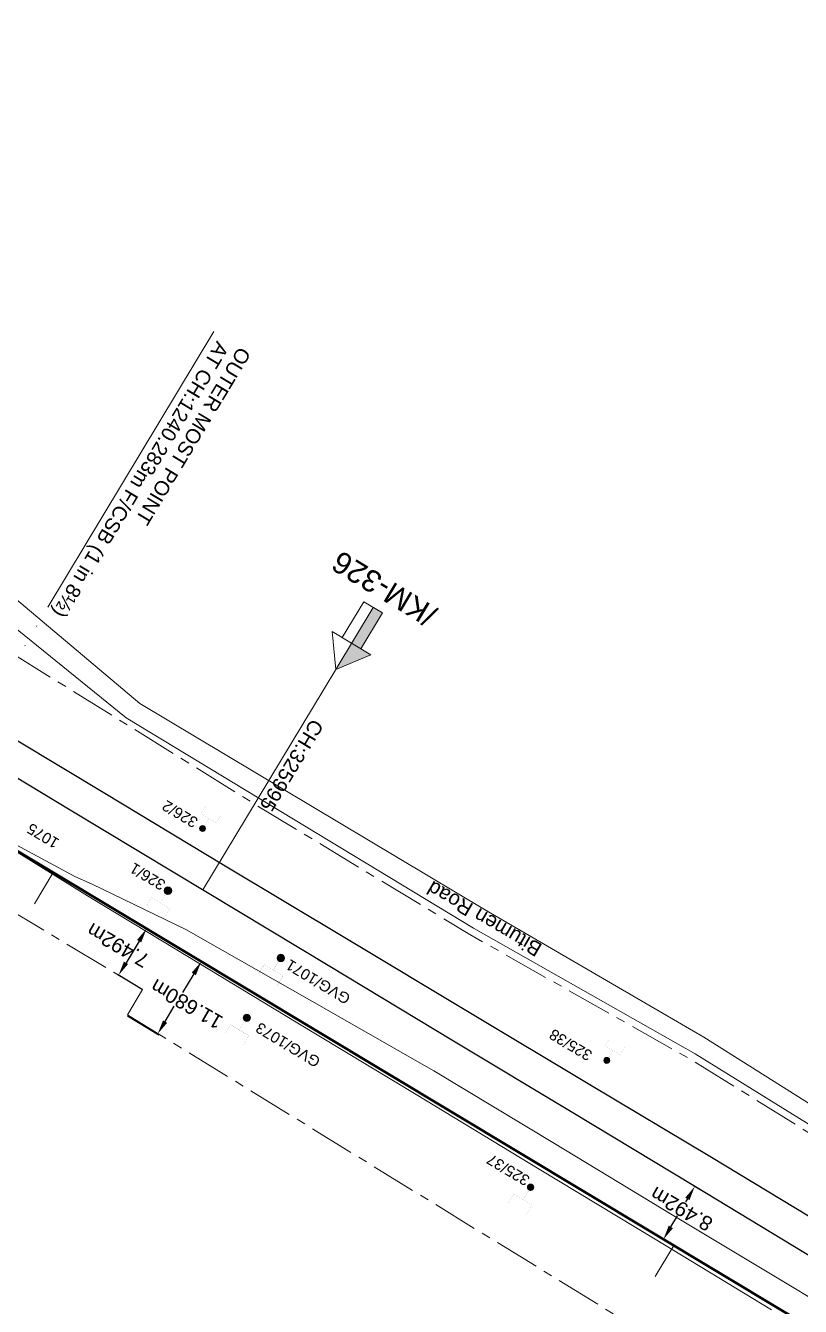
# Model space of a CAD drawing. Header units: metres. Extents: x 560405 to 1249476, y 3385111 to 6787087.
# Drawn here: x 623241.5 to 623348.5, y 3394258.8 to 3394435.7 of the extents above; entities that cross this region are included whole.
import ezdxf
from ezdxf.enums import TextEntityAlignment as Align

# ---------------------------------------------------------------- set-up
doc = ezdxf.new("R2010")
doc.units = ezdxf.units.M
doc.header["$MEASUREMENT"] = 0
doc.header["$PDSIZE"] = 0.05
doc.linetypes.add('ACAD_ISO07W100', pattern=[3, 0, -3])
doc.linetypes.add('CENTER', pattern=[2, 1.25, -0.25, 0.25, -0.25])
doc.layers.get('Defpoints').update_dxf_attribs({"color": 5, "lineweight": 0})
for name, color, linetype, lineweight in [('Boundary Dim', 10, 'Continuous', 13), ('DOTED LINE', 7, 'ACAD_ISO07W100', 18), ('Existing Chainage', 7, 'Continuous', 0), ('Existing IR Chainage', 7, 'Continuous', 0), ('Existing IR Track', 143, 'Continuous', 0), ('Existing Railway Boundary', 7, 'CENTER', 0), ('KM STONE', 7, 'Continuous', 0), ("MANDI GOBINDGARH STN. SRJ's", 251, 'Continuous', 0), ('OHE MAST', 7, 'Continuous', 0), ('OHE MAST TEXT', 7, 'Continuous', 0), ('Proposed Chainage', 10, 'Continuous', 0), ('PROPOSED DFCC TRACK', 1, 'Continuous', 0), ('Subroad Edge', 34, 'Continuous', 0)]:
    doc.layers.add(name, color=color, linetype=linetype, lineweight=lineweight)
doc.layers.add('Dimension', color=10, linetype='Continuous')
doc.layers.add('OP-3 CH UP', color=7, linetype='Continuous')
doc.styles.add('ARIAL', font='arial.ttf')
doc.styles.get("Standard").update_dxf_attribs({"font": 'arial.ttf'})
doc.styles.add('Style-Arial', font='arial.ttf')
doc.dimstyles.get("Standard").update_dxf_attribs({"dimtxt": 2.5, "dimasz": 2.5, "dimexe": 0.18, "dimexo": 0.0625, "dimgap": 0.09, "dimtad": 0, "dimtih": 1, "dimtoh": 1, "dimdec": 3, "dimzin": 0, "dimdsep": 46, "dimtxsty": 'Standard', "dimcen": 0.09, "dimaunit": 1, "dimadec": 4, "dimazin": 0, "dimtfac": 1, "dimtdec": 3, "dimtofl": 0, "dimtmove": 0, "dimatfit": 3, "dimfxl": 1, "dimtolj": 1, "dimtzin": 0, "dimarcsym": 0})

# ---------------------------------------------------------------- blocks, each defined once
blk = doc.blocks.new('*D7')
at = {"layer": 'Defpoints', "color": 0, "lineweight": 9, "transparency": 16777216}
for p in [(623333.91, 3394275.41), (623335.35, 3394274.55), (623331.03, 3394267.24)]:
    blk.add_point(p, dxfattribs=at)
at = {"layer": 'Dimension', "color": 0, "lineweight": -2, "transparency": 16777216}
for p, q in [((623335.3, 3394274.58), (623333.75, 3394275.5)), ((623332.89, 3394273.69), (623332.64, 3394273.27)), ((623330.6, 3394269.82), (623331.51, 3394271.35)), ((623330.97, 3394267.28), (623329.43, 3394268.19))]:
    blk.add_line(p, q, dxfattribs=at)
at = {"layer": 'Dimension', "color": 0, "lineweight": 9, "transparency": 16777216}
for points in [[(623332.6, 3394273.86), (623333.17, 3394273.52), (623333.91, 3394275.41)], [(623330.31, 3394269.99), (623330.89, 3394269.65), (623329.58, 3394268.1)]]:
    blk.add_solid(points, dxfattribs=at)
at = {"layer": 'Dimension', "color": 0, "lineweight": 0, "transparency": 16777216, "insert": (623332.07, 3394272.31), "char_height": 2, "attachment_point": 5, "rotation": 150}
blk.add_mtext('\\A1;8.492m', dxfattribs=at)
blk = doc.blocks.new('OHE MAST')
h = blk.add_hatch(color=256)
edge = h.paths.add_edge_path()
edge.add_arc((0, 0), 0.412, 0, 360)
at = {"lineweight": 13, "const_width": 0.008, "flags": 128}
for points in [[(1.2, 2.8), (1.2, 1.6), (-1.2, 1.6), (-1.2, 2.8)], [(0, 1.6), (0, 0)]]:
    blk.add_lwpolyline(points, dxfattribs=at)
blk.add_circle((0, 0), 0.412)
blk = doc.blocks.new('*D48')
at = {"layer": 'Boundary Dim', "color": 0, "lineweight": -2, "transparency": 16777216}
for p, q in [((623261.6, 3394308.99), (623265.92, 3394306.38)), ((623264.74, 3394304.76), (623263.19, 3394302.2)), ((623260.77, 3394298.18), (623262.04, 3394300.29)), ((623255.57, 3394298.98), (623259.89, 3394296.37))]:
    blk.add_line(p, q, dxfattribs=at)
at = {"layer": 'Boundary Dim', "color": 0, "lineweight": 9, "transparency": 16777216}
for points in [[(623264.45, 3394304.93), (623265.02, 3394304.59), (623265.77, 3394306.47)], [(623260.49, 3394298.35), (623261.06, 3394298.01), (623259.74, 3394296.47)]]:
    blk.add_solid(points, dxfattribs=at)
at = {"layer": 'Defpoints', "color": 0, "lineweight": 9, "transparency": 16777216}
for p in [(623261.54, 3394309.02), (623265.77, 3394306.47), (623255.51, 3394299.01)]:
    blk.add_point(p, dxfattribs=at)
at = {"layer": 'Boundary Dim', "color": 0, "transparency": 16777216, "insert": (623263.75, 3394300.59), "char_height": 2, "attachment_point": 5, "rotation": 150}
blk.add_mtext('\\A1;11.680m', dxfattribs=at)
blk = doc.blocks.new('KM POST PLAN')
at = {"extrusion": (0, 0, -1)}
h = blk.add_hatch(color=256, dxfattribs=at)
h.paths.add_polyline_path([(0, -20), (0, -8.47), (3, -8.47), (3, -20)])
h.paths.add_polyline_path([(0, -8.47), (0, 0), (6.25, -8.47), (3, -8.47)], flags=16)
at = {"flags": 128}
for points in [[(0, 0), (-6.25, -8.47), (6.25, -8.47)], [(0, 0), (0, -20)], [(0, 0), (6.25, -8.47)], [(3, -8.47), (3, -20), (-3, -20), (-3, -8.47)]]:
    blk.add_lwpolyline(points, dxfattribs=at)
at = {"style": 'Style-Arial'}
blk.add_attdef('KM-POST', text='', height=6, dxfattribs=at).set_placement((0, -26, -263.95), align=Align.MIDDLE_CENTER)
blk = doc.blocks.new('*D67')
at = {"layer": 'Boundary Dim', "color": 0, "lineweight": -2, "transparency": 16777216}
for p, q in [((623261.48, 3394309.04), (623258.06, 3394311.1)), ((623257.18, 3394309.29), (623255.38, 3394306.3)), ((623257.61, 3394302.62), (623254.19, 3394304.68))]:
    blk.add_line(p, q, dxfattribs=at)
at = {"layer": 'Boundary Dim', "color": 0, "lineweight": 9, "transparency": 16777216}
for points in [[(623256.9, 3394309.46), (623257.47, 3394309.12), (623258.22, 3394311.01)], [(623255.09, 3394306.47), (623255.67, 3394306.13), (623254.35, 3394304.59)]]:
    blk.add_solid(points, dxfattribs=at)
at = {"layer": 'Defpoints', "color": 0, "lineweight": 9, "transparency": 16777216}
for p in [(623261.53, 3394309.01), (623254.35, 3394304.59), (623257.67, 3394302.59)]:
    blk.add_point(p, dxfattribs=at)
at = {"layer": 'Boundary Dim', "color": 0, "transparency": 16777216, "insert": (623254.26, 3394308.72), "char_height": 2, "attachment_point": 5, "rotation": 150}
blk.add_mtext('\\A1;7.492m', dxfattribs=at)

msp = doc.modelspace()

# ---------------------------------------------------------------- hatches: boundary and pattern name
at = {"lineweight": 18}
h = msp.add_hatch(color=3, dxfattribs=at)
edge = h.paths.add_edge_path()
edge.add_arc((623261.1678, 3394316.2638), 0.5144, 0, 360)
h = msp.add_hatch(color=3, dxfattribs=at)
edge = h.paths.add_edge_path()
edge.add_arc((623276.7511, 3394306.9728), 0.5144, 0, 360)
h = msp.add_hatch(color=3, dxfattribs=at)
edge = h.paths.add_edge_path()
edge.add_arc((623272.0655, 3394298.7044), 0.5144, 0, 360)
h = msp.add_hatch(color=3, dxfattribs=at)
edge = h.paths.add_edge_path()
edge.add_arc((623311.2346, 3394275.3039), 0.5144, 0, 360)

# ---------------------------------------------------------------- linework, layer by layer
at = {"color": 3, "lineweight": 18, "const_width": 0.01, "flags": 128}
for points in [[(623258.0803, 3394314.0351), (623258.8524, 3394315.3212), (623261.4244, 3394313.777), (623260.6523, 3394312.4909)], [(623260.1384, 3394314.5491), (623261.1678, 3394316.2638)], [(623275.7216, 3394305.2581), (623276.7511, 3394306.9728)], [(623273.6635, 3394304.7442), (623274.4356, 3394306.0302), (623277.0076, 3394304.486), (623276.2356, 3394303.2)], [(623268.978, 3394296.4757), (623269.7501, 3394297.7617), (623272.3221, 3394296.2176), (623271.55, 3394294.9315)], [(623271.0361, 3394296.9897), (623272.0655, 3394298.7044)], [(623308.147, 3394273.0753), (623308.9191, 3394274.3613), (623311.4912, 3394272.8171), (623310.7191, 3394271.5311)], [(623310.2051, 3394273.5892), (623311.2346, 3394275.3039)]]:
    msp.add_lwpolyline(points, dxfattribs=at)
at = {"color": 3, "lineweight": 18}
for centre in [(623261.1678, 3394316.2638), (623276.7511, 3394306.9728), (623272.0655, 3394298.7044)]:
    msp.add_circle(centre, 0.5144, dxfattribs=at)
at = {"layer": 'DOTED LINE', "color": 3, "linetype": 'ACAD_ISO07W100', "lineweight": 18}
msp.add_line((623228.6678, 3394328.8156), (623244.5993, 3394355.4086), dxfattribs=at)
at = {"layer": 'Existing IR Chainage', "color": 7, "linetype": 'Continuous', "lineweight": 13}
msp.add_line((623284.3289, 3394346.8263), (623265.9738, 3394316.3721), dxfattribs=at)
at = {"layer": 'Existing IR Track', "color": 0, "lineweight": 25, "flags": 128}
for points in [[(623498.9451, 3394181.3326), (623484.1224, 3394190.272), (623468.2943, 3394199.8066), (623451.2429, 3394210.0781), (623436.0346, 3394219.2653), (623421.4775, 3394228.0592), (623408.2734, 3394236.0101), (623395.3105, 3394243.8157), (623381.1295, 3394252.3336), (623367.0607, 3394260.7854), (623351.5872, 3394270.1154), (623336.2022, 3394279.3922), (623319.4198, 3394289.4582), (623302.7675, 3394299.4461), (623285.8057, 3394309.6286), (623268.8587, 3394319.8023), (623252.4539, 3394329.6945), (623234.2885, 3394340.6169), (623218.6494, 3394350.0202), (623202.2519, 3394359.8891), (623185.7559, 3394369.8172), (623170.6853, 3394378.8825), (623155.4349, 3394388.0559), (623148.0364, 3394392.5093)], [(623496.5432, 3394177.3441), (623483.4489, 3394185.2412), (623465.8918, 3394195.8182), (623448.3361, 3394206.3957), (623433.6164, 3394215.2546), (623418.8979, 3394224.1128), (623405.8624, 3394232.003), (623392.8244, 3394239.8949), (623378.7373, 3394248.363), (623364.6307, 3394256.8442), (623349.212, 3394266.1693), (623333.791, 3394275.4958), (623317.0747, 3394285.5621), (623300.3599, 3394295.6275), (623283.5005, 3394305.7987), (623266.6407, 3394315.9702), (623247.6881, 3394327.3931), (623232.0003, 3394336.8197), (623216.3136, 3394346.2455), (623199.9609, 3394356.0853), (623183.6076, 3394365.9255), (623168.3928, 3394375.0776), (623153.1781, 3394384.2296), (623148.9028, 3394386.7993)]]:
    msp.add_lwpolyline(points, dxfattribs=at)
at = {"layer": 'Existing IR Track', "color": 3, "lineweight": 18, "ltscale": 5, "flags": 128}
for points in [[(623344.5092, 3394258.3634), (623328.4203, 3394268.1106), (623312.4111, 3394277.8132), (623295.4508, 3394288.0924), (623278.8764, 3394298.1211), (623262.394, 3394308.0941), (623250.0437, 3394315.5542), (623247.629, 3394317.049), (623228.6678, 3394328.8156), (623212.661, 3394339.3956), (623196.4925, 3394350.2451), (623180.4095, 3394361.0372), (623165.7911, 3394370.6868), (623163.7246, 3394372.0509), (623155.7246, 3394377.0528), (623150.7068, 3394380.1377), (623144.9006, 3394383.6624)], [(623507.2348, 3394165.2531), (623494.0385, 3394173.192), (623478.2822, 3394182.6709), (623463.391, 3394191.6635), (623446.1587, 3394202.0698), (623431.1208, 3394211.1128), (623416.2852, 3394220.0341), (623403.3519, 3394227.8363), (623390.2412, 3394235.7455), (623376.2174, 3394244.1799), (623361.9307, 3394252.7736), (623346.6678, 3394261.9515), (623330.7691, 3394271.5118), (623314.5293, 3394281.3324), (623297.8876, 3394291.394), (623280.6993, 3394301.1913), (623263.6192, 3394310.9009), (623250.6938, 3394317.1508), (623248.329, 3394318.2423), (623228.6678, 3394328.8156)]]:
    msp.add_lwpolyline(points, dxfattribs=at)
at = {"layer": 'Existing Railway Boundary', "color": 36, "lineweight": 20, "ltscale": 5, "flags": 128}
for points in [[(624082.2372, 3393876.9217), (623994.8138, 3393929.607), (623900.9851, 3393986.0695), (623823.0282, 3394031.636), (623721.9959, 3394090.9387), (623703.5821, 3394071.7208), (623686.3174, 3394080.8987), (623656.2732, 3394098.555), (623627.6506, 3394115.8836), (623596.3992, 3394133.7712), (623561.6083, 3394154.5801), (623519.2318, 3394180.2787), (623495.4509, 3394194.0451), (623462.5543, 3394213.7108), (623456.6766, 3394217.3012), (623394.9081, 3394255.1289), (623364.5309, 3394273.6022), (623333.4731, 3394292.8887), (623302.8543, 3394310.2056), (623273.9451, 3394327.7179), (623208.1343, 3394368.6587), (623199.8719, 3394371.728), (623158.3771, 3394398.3692), (623154.6672, 3394400.5571)], [(623255.5707, 3394299.1115), (623257.6682, 3394302.5915), (623171.9912, 3394354.1364), (623171.3832, 3394353.1251), (623138.6295, 3394372.8143)], [(623255.5707, 3394299.1115), (623434.452, 3394188.9817)]]:
    msp.add_lwpolyline(points, dxfattribs=at)
at = {"layer": "MANDI GOBINDGARH STN. SRJ's", "color": 3, "lineweight": 13, "flags": 128}
msp.add_lwpolyline([(623267.5061, 3394393.4997), (623244.5993, 3394355.4086)], dxfattribs=at)
at = {"layer": 'OP-3 CH UP', "color": 40, "lineweight": 9, "true_color": 0xf8d731}
for radius in [8763.3902, 8182.5236, 7294.1209]:
    msp.add_circle((624059.7714, 3393874.4188), radius, dxfattribs=at)
at = {"layer": 'Proposed Chainage', "linetype": 'Continuous', "lineweight": 0, "flags": 128}
for points in [[(623242.7383, 3394314.4673), (623245.3137, 3394318.753)], [(623328.4515, 3394262.9577), (623331.027, 3394267.2434)]]:
    msp.add_lwpolyline(points, dxfattribs=at)
at = {"layer": 'PROPOSED DFCC TRACK', "color": 1, "linetype": 'Continuous', "lineweight": 50, "flags": 128}
msp.add_lwpolyline([(623885.991, 3393930.9671), (623486.0606, 3394173.7609), (623482.855, 3394175.707), (623479.6495, 3394177.6529), (623476.4438, 3394179.5987), (623473.238, 3394181.5443), (623470.032, 3394183.4896), (623466.8258, 3394185.4345), (623463.6193, 3394187.3789), (623460.4125, 3394189.3229, 0.00074924), (623409.1064, 3394220.3126), (623405.8934, 3394222.2464), (623402.6801, 3394224.1796), (623399.4665, 3394226.1123), (623396.2528, 3394228.0447), (623393.0388, 3394229.9768), (623389.8247, 3394231.9086), (623386.6105, 3394233.8403), (623383.3963, 3394235.7719), (623142.9417, 3394380.2737)], format="xyb", dxfattribs=at)
at = {"layer": 'Subroad Edge', "lineweight": 15, "flags": 128}
for points in [[(623230.286, 3394364.8426), (623257.2787, 3394342.1291), (623304.8727, 3394313.6607), (623335.1804, 3394296.0092), (623366.0415, 3394276.5706), (623394.7573, 3394259.1745), (623426.2384, 3394239.7871), (623458.3512, 3394220.752), (623460.8456, 3394219.1832), (623467.1429, 3394225.9908), (623476.3744, 3394235.7482), (623484.1798, 3394243.5463)], [(623228.1307, 3394362.178), (623255.4111, 3394340.1144), (623303.3596, 3394311.0686), (623333.9832, 3394293.7491), (623365.0545, 3394274.4542), (623395.4291, 3394255.9825), (623457.1984, 3394218.1543), (623463.0675, 3394214.5691)]]:
    msp.add_lwpolyline(points, dxfattribs=at)

# ---------------------------------------------------------------- block references
at = {"layer": 'KM STONE', "xscale": 0.5, "yscale": 0.5, "zscale": 0.5, "rotation": 148.9222420757262}
msp.add_blockref('KM POST PLAN', (623284.3289, 3394346.8263), dxfattribs=at).add_auto_attribs({'KM-POST': '/KM-326'})
at = {"layer": 'OHE MAST', "color": 2, "rotation": 329.0208306544455}
for p in [(623265.9467, 3394324.8437), (623321.7645, 3394292.8204)]:
    msp.add_blockref('OHE MAST', p, dxfattribs=at)

# ---------------------------------------------------------------- texts
at = {"layer": 'Existing Chainage', "lineweight": 0, "insert": (623274.5981, 3394327.5274), "char_height": 2, "attachment_point": 6, "rotation": 238.922242, "line_spacing_factor": 0.6, "style": 'Style-Arial'}
msp.add_mtext('CH:325995', dxfattribs=at)
at = {"layer": "MANDI GOBINDGARH STN. SRJ's", "color": 0, "lineweight": 9, "style": 'Style-Arial'}
msp.add_text('CL OF RUB CH:1318.407m F/CSB ', height=2, rotation=239, dxfattribs=at).set_placement((623241.9228, 3394451.4181))
at = {"layer": "MANDI GOBINDGARH STN. SRJ's", "color": 3, "lineweight": 9, "style": 'Style-Arial'}
for s, p in [('OUTER MOST POINT', (623270.995, 3394391.5245)), ('AT CH: ', (623267.944, 3394392.2946)), ('1240.283', (623263.2211, 3394384.4471)), ('m F/CSB (1 in 8½)', (623257.0674, 3394374.5488))]:
    msp.add_text(s, height=2, rotation=238.971941, dxfattribs=at).set_placement(p)
at = {"layer": 'OHE MAST TEXT', "style": 'ARIAL'}
for s, p in [('326/2', (623265.4597, 3394326.1362)), ('325/38', (623319.9027, 3394293.9463))]:
    msp.add_text(s, height=1.5, rotation=149, dxfattribs=at).set_placement(p)
at = {"layer": 'OHE MAST TEXT', "color": 3, "lineweight": 18, "style": 'ARIAL'}
for s, p in [('1075', (623246.2976, 3394323.2714)), ('326/1', (623260.9893, 3394317.5013)), ('GVG/1071', (623286.5177, 3394301.758)), ('GVG/1073', (623282.3671, 3394293.0472)), ('325/37', (623311.2785, 3394276.6857))]:
    msp.add_text(s, height=1.5, rotation=149, dxfattribs=at).set_placement(p)
at = {"layer": 'Subroad Edge', "style": 'ARIAL'}
msp.add_text('Bitumen Road', height=2, rotation=149.631768, dxfattribs=at).set_placement((623312.9994, 3394308.7667))

# ---------------------------------------------------------------- dimensions: what is measured, and where the dimension line sits
at = {"layer": 'Boundary Dim'}
for base, p1, p2, angle, picture, middle in [((623254.3478, 3394304.589), (623261.5339, 3394309.0055), (623257.6665, 3394302.5888), 238.922384, '*D67', (623254.2639, 3394308.7234)), ((623265.7678, 3394306.4712), (623255.5122, 3394299.0144), (623261.5416, 3394309.0183), 58.922242, '*D48', (623263.7538, 3394300.5898))]:
    dim = msp.add_linear_dim(base=base, p1=p1, p2=p2, angle=angle, dimstyle='Standard', override={"dimtxt": 2, "dimasz": 2, "dimdsep": 0, "dimpost": 'm', "dimtmove": 2}, dxfattribs=at)
    dim.commit()
    dim.dimension.update_dxf_attribs({"geometry": picture, "text_midpoint": middle, "dimtype": 161, "text_rotation": 150})
at = {"layer": 'Dimension', "color": 10, "lineweight": 0}
dim = msp.add_linear_dim(base=(623333.905, 3394275.4076), p1=(623331.027, 3394267.2434), p2=(623335.3504, 3394274.5526), angle=59.395456, dimstyle='Standard', override={"dimtxt": 2, "dimasz": 2, "dimdec": 3, "dimpost": 'm'}, dxfattribs=at)
dim.commit()
dim.dimension.update_dxf_attribs({"geometry": '*D7', "text_midpoint": (623332.0722, 3394272.309), "dimtype": 161, "text_rotation": 150})

doc.saveas('drawing.dxf')
